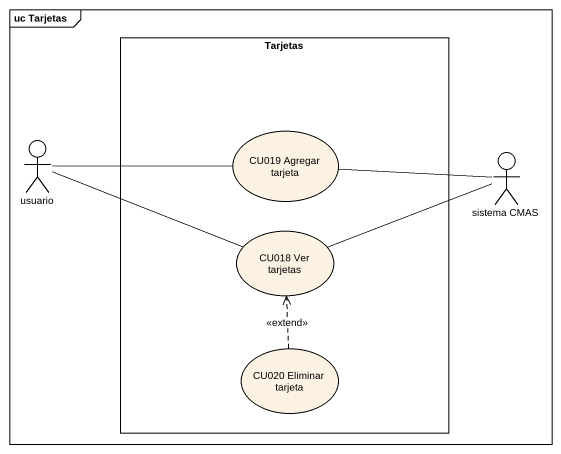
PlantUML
@startuml
mainframe uc Tarjetas
rectangle Tarjetas {
  usecase "CU019 Agregar tarjeta" as CU019_Agregar_tarjeta
  usecase "CU018 Ver tarjetas" as CU018_Ver_tarjetas
  usecase "CU020 Eliminar tarjeta" as CU020_Eliminar_tarjeta
}
actor usuario
actor "sistema CMAS" as sistema_CMAS
usuario -right- CU019_Agregar_tarjeta
usuario -right- CU018_Ver_tarjetas
CU019_Agregar_tarjeta -right- sistema_CMAS
CU018_Ver_tarjetas -right- sistema_CMAS
CU020_Eliminar_tarjeta .up.> CU018_Ver_tarjetas : <<extend>>
@enduml
